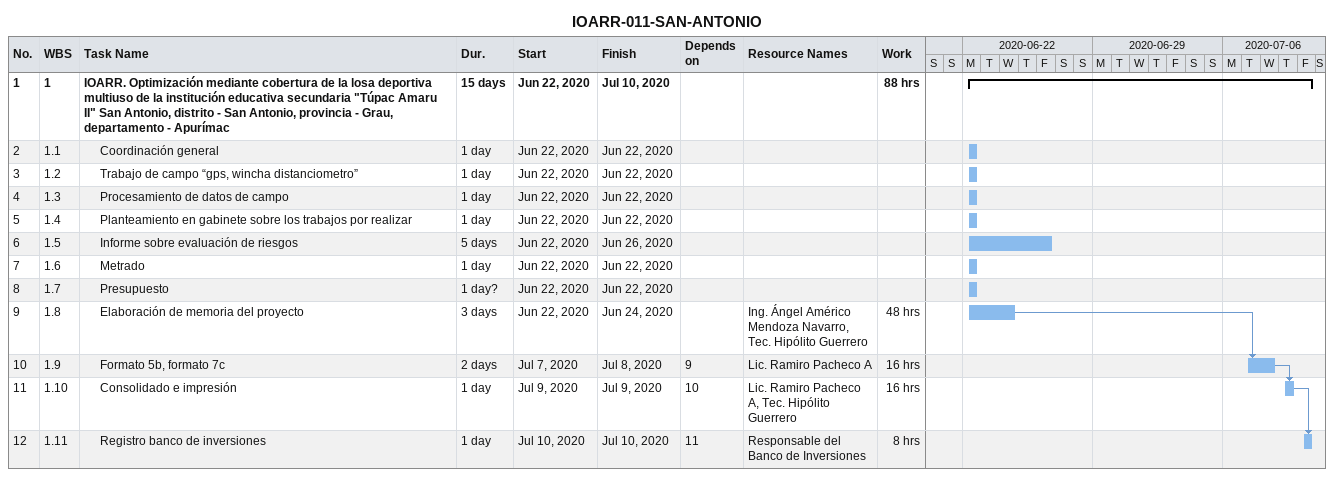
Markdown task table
IOARR-011-SAN-ANTONIO

| ID | WBS | Task | Duration | Start | Finish | Predecessors | Resources | Work (h) |
|---|---|---|---|---|---|---|---|---|
| 1 | 1 | **IOARR. Optimización mediante cobertura de la losa deportiva multiuso de la institución educativa secundaria "Túpac Amaru II" San Antonio, distrito - San Antonio, provincia - Grau, departamento - Apurímac** | 15d | 2020-06-22 | 2020-07-10 |  |  | 88 |
| 2 | 1.1 | Coordinación general | 1d | 2020-06-22 | 2020-06-22 |  |  |  |
| 3 | 1.2 | Trabajo de campo “gps, wincha distanciometro” | 1d | 2020-06-22 | 2020-06-22 |  |  |  |
| 4 | 1.3 | Procesamiento de datos de campo | 1d | 2020-06-22 | 2020-06-22 |  |  |  |
| 5 | 1.4 | Planteamiento en gabinete sobre los trabajos por realizar | 1d | 2020-06-22 | 2020-06-22 |  |  |  |
| 6 | 1.5 | Informe sobre evaluación de riesgos | 5d | 2020-06-22 | 2020-06-26 |  |  |  |
| 7 | 1.6 | Metrado | 1d | 2020-06-22 | 2020-06-22 |  |  |  |
| 8 | 1.7 | Presupuesto | 1d? | 2020-06-22 | 2020-06-22 |  |  |  |
| 9 | 1.8 | Elaboración de memoria del proyecto | 3d | 2020-06-22 | 2020-06-24 |  | Ing. Ángel Américo Mendoza Navarro, Tec. Hipólito Guerrero | 48 |
| 10 | 1.9 | Formato 5b, formato 7c | 2d | 2020-07-07 | 2020-07-08 | 9 | Lic. Ramiro Pacheco A | 16 |
| 11 | 1.10 | Consolidado e impresión | 1d | 2020-07-09 | 2020-07-09 | 10 | Lic. Ramiro Pacheco A, Tec. Hipólito Guerrero | 16 |
| 12 | 1.11 | Registro banco de inversiones | 1d | 2020-07-10 | 2020-07-10 | 11 | Responsable del Banco de Inversiones | 8 |
